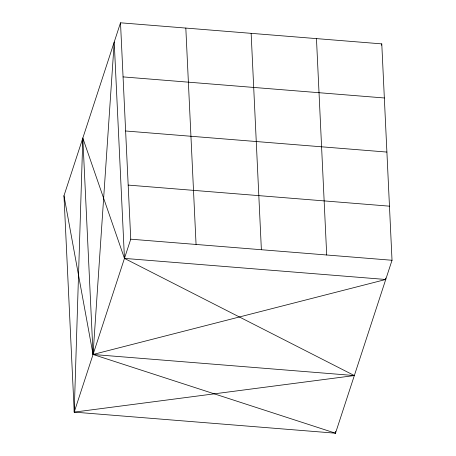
<?xml version="1.0" encoding="UTF-8"?>
<svg xmlns="http://www.w3.org/2000/svg" width="456" height="456" viewBox="0 0 456 456"><rect width="100%" height="100%" fill="white"/><g stroke="black" fill="none" stroke-linecap="round" stroke-linejoin="round"><path stroke-width="0.68" d="M74.22 412.121L82.821 138.088L124.459 258.398L354.34 375.556L74.22 412.121L63.977 195.732L120.504 22.8L381.78 43.879L392.023 260.268L335.496 433.2L74.22 412.121L130.741 239.183L120.504 22.8M63.977 195.732L93.058 354.477L335.496 433.2L335.542 431.781M381.347 45.207L381.78 43.879M385.673 278.063L385.742 279.482L93.058 354.477L82.821 138.088M123.063 76.899L384.34 97.977M125.622 130.992L386.905 152.07M128.182 185.09L389.464 206.169M130.741 239.183L392.023 260.268M385.742 279.482L124.459 258.398L114.222 42.015L93.058 354.477L354.34 375.556M335.434 431.781L335.496 433.2M316.464 38.612L326.701 254.995M251.142 33.339L261.379 249.723M185.82 28.072L196.063 244.456"/></g></svg>
